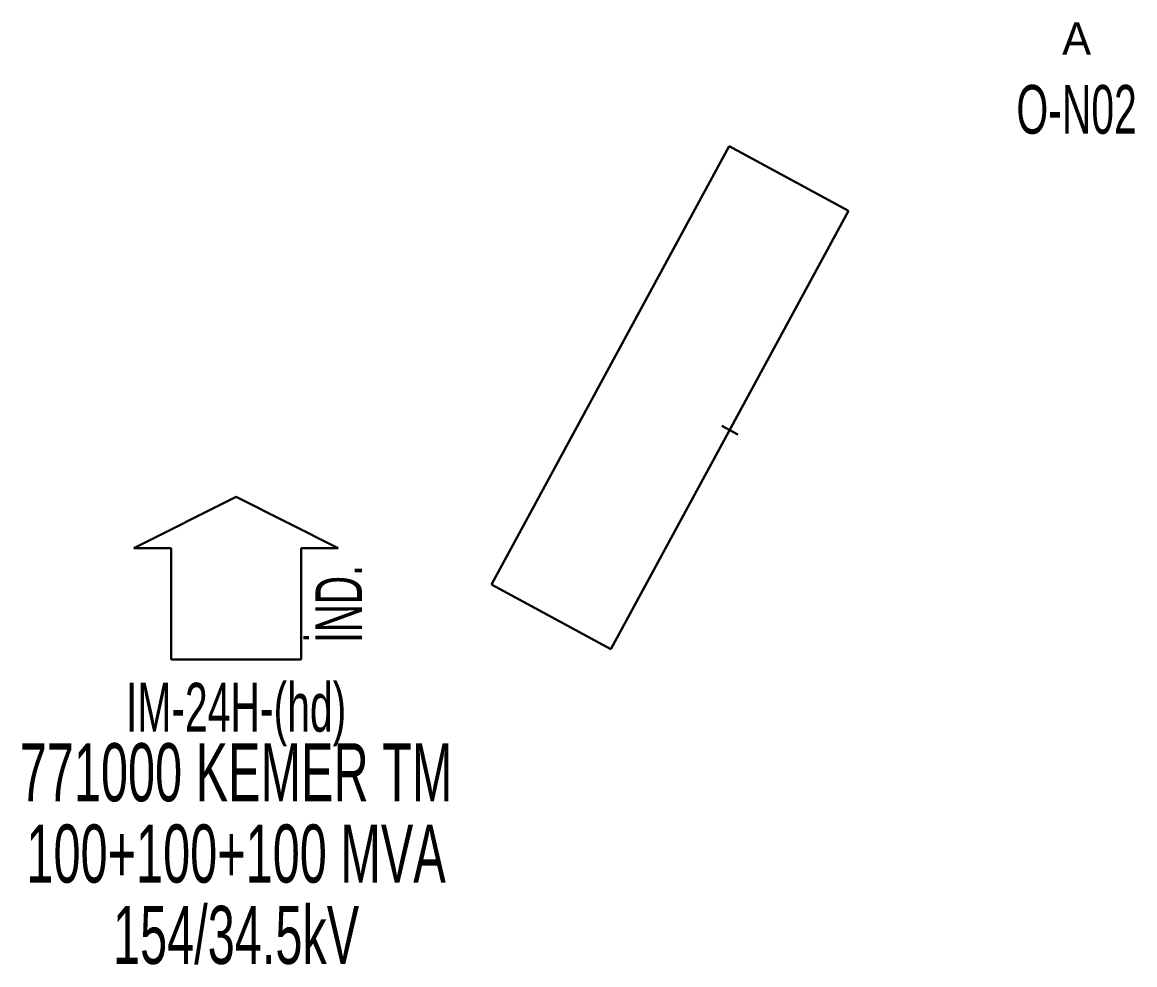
# Model space of a CAD drawing. Header units: millimetres. Extents: x 548145 to 551768, y 4050101 to 4056026.
# Drawn here: x 549282.72 to 549330.62, y 4050100.81 to 4050141.37 of the extents above; entities that cross this region are included whole.
import ezdxf
from ezdxf.enums import TextEntityAlignment as Align

# ---------------------------------------------------------------- set-up
doc = ezdxf.new("R2010")
doc.units = ezdxf.units.MM
doc.layers.add('NODE_ENH_MEVCUT', color=5, linetype='Continuous', lineweight=25)
doc.layers.add('TRAFO_MEVCUT', color=5, linetype='Continuous', lineweight=30)
doc.styles.add('Direk', font='B_CAD')
doc.styles.get("Standard").update_dxf_attribs({"font": 'Arial'})

# ---------------------------------------------------------------- blocks, each defined once
blk = doc.blocks.new('MEV_INDMERK_KARE')
at = {"layer": 'TRAFO_MEVCUT', "linetype": 'Continuous'}
for p, q in [((0, 2.535), (0, 3.315)), ((-5.268651, -2.925), (-5.268651, 2.925)), ((-5.268651, 2.925), (5.268651, 2.925)), ((5.268651, 2.925), (5.268651, -2.925)), ((5.268651, -2.925), (-5.268651, -2.925))]:
    blk.add_line(p, q, dxfattribs=at)
blk = doc.blocks.new('MEV_INDMERK')
at = {"layer": 'TRAFO_MEVCUT', "linetype": 'Continuous'}
for p, q in [((-4.4, 2.4), (0, 4.6)), ((0, 4.6), (4.4, 2.4)), ((-2.8, 2.4), (-4.4, 2.4)), ((-2.8, -2.4), (-2.8, 2.4)), ((4.4, 2.4), (2.8, 2.4)), ((2.8, -2.4), (2.8, 2.4)), ((-2.8, -2.4), (2.8, -2.4))]:
    blk.add_line(p, q, dxfattribs=at)
at = {"layer": 'TRAFO_MEVCUT', "linetype": 'Continuous', "width": 0.6}
blk.add_text('İND.', height=2, rotation=90, dxfattribs=at).set_placement((5.417363, -0.010583), align=Align.CENTER)

msp = doc.modelspace()

# ---------------------------------------------------------------- block references
at = {"layer": 'TRAFO_MEVCUT', "linetype": 'ByBlock', "xscale": 2.03737, "rotation": 241.545165}
msp.add_blockref('MEV_INDMERK_KARE', (549310.614, 4050125.216), dxfattribs=at)
at = {"layer": 'TRAFO_MEVCUT', "linetype": 'ByBlock'}
msp.add_blockref('MEV_INDMERK', (549291.928539, 4050116.340718), dxfattribs=at)

# ---------------------------------------------------------------- texts
at = {"layer": 'NODE_ENH_MEVCUT', "style": 'Direk'}
msp.add_text('A', height=1.4, dxfattribs=at).set_placement((549328.120902, 4050140.674504), align=Align.MIDDLE_CENTER)
at = {"layer": 'NODE_ENH_MEVCUT', "width": 0.6}
msp.add_text('O-N02', height=2.1, dxfattribs=at).set_placement((549328.120902, 4050138.674504), align=Align.TOP_CENTER)
at = {"layer": 'TRAFO_MEVCUT', "linetype": 'ByBlock', "width": 0.6}
for s, height, p in [('IM-24H-(hd)', 2.1, (549291.928539, 4050110.840718)), ('771000 KEMER TM', 2.5, (549291.928539, 4050107.840718)), ('100+100+100 MVA', 2.5, (549291.928539, 4050104.340718)), ('154/34.5kV', 2.5, (549291.928539, 4050100.840718))]:
    msp.add_text(s, height=height, dxfattribs=at).set_placement(p, align=Align.CENTER)

doc.saveas('drawing.dxf')
